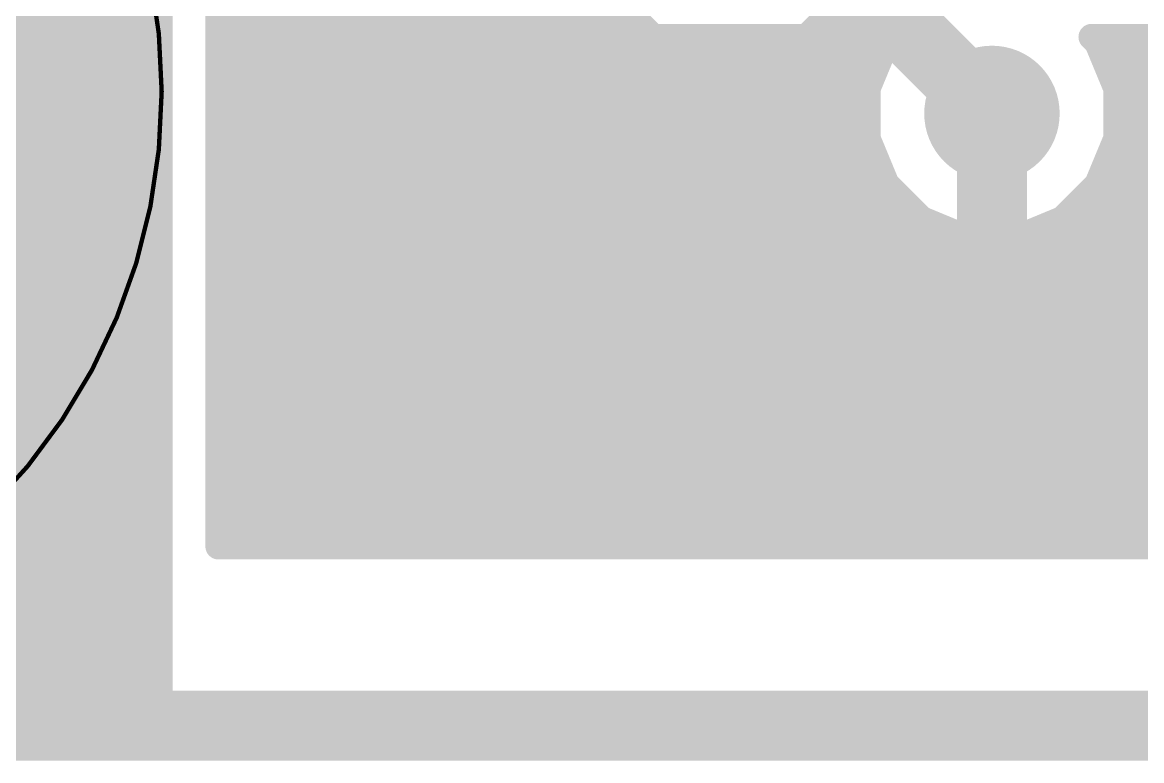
# Model space of a CAD drawing. Extents: x -0.2 to 60.5, y -0.2 to 25.7.
# Drawn here: x 6.3 to 12.81, y -0.2 to 4.09 of the extents above; entities that cross this region are included whole.
import ezdxf

# ---------------------------------------------------------------- set-up
doc = ezdxf.new("R2010")
doc.units = 0
for name, color, linetype in [('1', 22, 'CONTINUOUS'), ('101', 6, 'CONTINUOUS'), ('16', 175, 'CONTINUOUS'), ('18', 82, 'CONTINUOUS'), ('20', 7, 'CONTINUOUS'), ('26', 253, 'CONTINUOUS'), ('41', 22, 'CONTINUOUS'), ('42', 175, 'CONTINUOUS')]:
    doc.layers.add(name, color=color, linetype=linetype)

# ---------------------------------------------------------------- blocks, each defined once
blk = doc.blocks.new('RECT')
blk.add_solid([(-0.5, -0.5), (0.5, -0.5), (-0.5, 0.5), (0.5, 0.5)])
blk = doc.blocks.new('ROUNDV')
at = {"const_width": 0.5}
blk.add_lwpolyline([(0, -0.25, 1), (0, 0.25, 1), (0, -0.25)], format="xyb", dxfattribs=at)

msp = doc.modelspace()

# ---------------------------------------------------------------- linework, layer by layer
at = {"layer": '1'}
for points, const_width in [([(7.4422, 1.0414), (7.4422, 7.2488)], 0.1524), ([(10.414, 5.08), (11.938, 3.556)], 0.4064), ([(9.4208, 4.5466), (9.9669, 4.0005)], 0.1524), ([(7.4422, 4.1148), (9.8526, 4.1148)], 0.1524), ([(7.4422, 3.9624), (10.7773, 3.9624)], 0.1524), ([(9.9669, 4.0005), (10.7392, 4.0005)], 0.1524), ([(10.7392, 4.0005), (11.2141, 3.5256)], 0.1524), ([(12.5517, 3.9661), (12.5172, 4.0005)], 0.1524), ([(12.5172, 4.0005), (13.4011, 4.0005)], 0.1524), ([(12.6619, 3.7), (12.5517, 3.9661)], 0.1524), ([(12.5532, 3.9624), (15.6648, 3.9624)], 0.1524), ([(7.4422, 3.81), (10.9297, 3.81)], 0.1524), ([(12.6163, 3.81), (15.6648, 3.81)], 0.1524), ([(12.6619, 3.412), (12.6619, 3.7)], 0.1524), ([(7.4422, 3.6576), (11.0821, 3.6576)], 0.1524), ([(12.6619, 3.6576), (15.6648, 3.6576)], 0.1524), ([(7.4422, 3.5052), (11.2141, 3.5052)], 0.1524), ([(11.2141, 3.5256), (11.2141, 3.412)], 0.1524), ([(12.6619, 3.5052), (15.6727, 3.5052)], 0.1524), ([(11.2141, 3.412), (11.3243, 3.1459)], 0.1524), ([(12.5517, 3.1459), (12.6619, 3.412)], 0.1524), ([(7.4422, 3.3528), (11.2386, 3.3528)], 0.1524), ([(12.6374, 3.3528), (14.8978, 3.3528)], 0.1524), ([(7.4422, 3.2004), (11.3017, 3.2004)], 0.1524), ([(12.5742, 3.2004), (13.6727, 3.2004)], 0.1524), ([(11.3243, 3.1459), (11.5279, 2.9423)], 0.1524), ([(12.3481, 2.9423), (12.5517, 3.1459)], 0.1524), ([(7.4422, 3.048), (11.4223, 3.048)], 0.1524), ([(12.4537, 3.048), (13.4543, 3.048)], 0.1524), ([(11.5279, 2.9423), (11.794, 2.8321)], 0.1524), ([(12.082, 2.8321), (12.3481, 2.9423)], 0.1524), ([(7.4422, 2.8956), (11.6407, 2.8956)], 0.1524), ([(12.2353, 2.8956), (13.3338, 2.8956)], 0.1524), ([(11.794, 2.8321), (12.082, 2.8321)], 0.1524), ([(7.4422, 2.7432), (13.2706, 2.7432)], 0.1524), ([(7.4422, 2.5908), (13.2461, 2.5908)], 0.1524), ([(7.4422, 2.4384), (13.2461, 2.4384)], 0.1524), ([(7.4422, 2.286), (13.2917, 2.286)], 0.1524), ([(7.4422, 2.1336), (13.3548, 2.1336)], 0.1524), ([(7.4422, 1.9812), (13.5051, 1.9812)], 0.1524), ([(7.4422, 1.8288), (13.7953, 1.8288)], 0.1524), ([(7.4422, 1.6764), (14.7138, 1.6764)], 0.1524), ([(7.4422, 1.524), (14.7138, 1.524)], 0.1524), ([(7.4422, 1.3716), (15.4178, 1.3716)], 0.1524), ([(7.4422, 1.2192), (14.7138, 1.2192)], 0.1524), ([(7.4422, 1.0668), (14.7138, 1.0668)], 0.1524), ([(14.7138, 1.0414), (7.4422, 1.0414)], 0.1524)]:
    msp.add_lwpolyline(points, dxfattribs=dict(at, const_width=const_width))
for points, const_width in [([(7.4422, 4.1529, 1), (7.4422, 4.0767)], 0.0762), ([(9.8526, 4.0767, 1), (9.8526, 4.1529)], 0.0762), ([(7.4422, 4.0005, 1), (7.4422, 3.9243)], 0.0762), ([(9.9669, 4.0386, 1), (9.9669, 3.9624)], 0.0762), ([(9.9399, 3.9736, 1), (9.9938, 4.0274)], 0.0762), ([(10.7661, 4.0274, 1), (10.7122, 3.9736)], 0.0762), ([(10.7392, 3.9624, 1), (10.7392, 4.0386)], 0.0762), ([(10.7773, 3.9243, 1), (10.7773, 4.0005)], 0.0762), ([(12.5172, 4.0386, 1), (12.5172, 3.9624)], 0.0762), ([(12.5442, 4.0274, 1), (12.4903, 3.9736)], 0.0762), ([(12.5869, 3.9806, 1), (12.5165, 3.9515)], 0.0762), ([(12.5532, 4.0005, 1), (12.5532, 3.9243)], 0.0762), ([(12.5248, 3.9391, 1), (12.5786, 3.993)], 0.0762), ([(7.4422, 3.8481, 1), (7.4422, 3.7719)], 0.0762), ([(10.9297, 3.7719, 1), (10.9297, 3.8481)], 0.0762), ([(12.6163, 3.8481, 1), (12.6163, 3.7719)], 0.0762), ([(12.7, 3.7, 1), (12.6238, 3.7)], 0.0762), ([(7.4422, 3.6957, 1), (7.4422, 3.6195)], 0.0762), ([(11.0821, 3.6195, 1), (11.0821, 3.6957)], 0.0762), ([(11.8662, 3.4842, 1), (12.0098, 3.6278)], 0.2032), ([(12.6619, 3.6957, 1), (12.6619, 3.6195)], 0.0762), ([(12.6267, 3.6854, 1), (12.6971, 3.7146)], 0.0762), ([(7.4422, 3.5433, 1), (7.4422, 3.4671)], 0.0762), ([(11.2522, 3.5256, 1), (11.176, 3.5256)], 0.0762), ([(11.1872, 3.4986, 1), (11.241, 3.5525)], 0.0762), ([(11.2141, 3.4671, 1), (11.2141, 3.5433)], 0.0762), ([(12.6619, 3.5433, 1), (12.6619, 3.4671)], 0.0762), ([(11.2493, 3.4266, 1), (11.1789, 3.3974)], 0.0762), ([(11.176, 3.412, 1), (11.2522, 3.412)], 0.0762), ([(12.6238, 3.412, 1), (12.7, 3.412)], 0.0762), ([(12.6971, 3.3974, 1), (12.6267, 3.4266)], 0.0762), ([(7.4422, 3.3909, 1), (7.4422, 3.3147)], 0.0762), ([(11.2386, 3.3147, 1), (11.2386, 3.3909)], 0.0762), ([(12.6374, 3.3909, 1), (12.6374, 3.3147)], 0.0762), ([(7.4422, 3.2385, 1), (7.4422, 3.1623)], 0.0762), ([(11.3017, 3.1623, 1), (11.3017, 3.2385)], 0.0762), ([(12.5742, 3.2385, 1), (12.5742, 3.1623)], 0.0762), ([(11.3512, 3.1729, 1), (11.2974, 3.119)], 0.0762), ([(11.2891, 3.1314, 1), (11.3595, 3.1605)], 0.0762), ([(12.5165, 3.1605, 1), (12.5869, 3.1314)], 0.0762), ([(12.5786, 3.119, 1), (12.5247, 3.1729)], 0.0762), ([(7.4422, 3.0861, 1), (7.4422, 3.0099)], 0.0762), ([(11.4223, 3.0099, 1), (11.4223, 3.0861)], 0.0762), ([(12.4537, 3.0861, 1), (12.4537, 3.0099)], 0.0762), ([(11.5425, 2.9775, 1), (11.5134, 2.9071)], 0.0762), ([(11.501, 2.9154, 1), (11.5549, 2.9692)], 0.0762), ([(12.3211, 2.9692, 1), (12.375, 2.9154)], 0.0762), ([(12.3626, 2.9071, 1), (12.3335, 2.9775)], 0.0762), ([(7.4422, 2.9337, 1), (7.4422, 2.8575)], 0.0762), ([(11.6407, 2.8575, 1), (11.6407, 2.9337)], 0.0762), ([(12.2353, 2.9337, 1), (12.2353, 2.8575)], 0.0762), ([(11.794, 2.8702, 1), (11.794, 2.794)], 0.0762), ([(11.7794, 2.7969, 1), (11.8086, 2.8673)], 0.0762), ([(12.0674, 2.8673, 1), (12.0966, 2.7969)], 0.0762), ([(12.082, 2.794, 1), (12.082, 2.8702)], 0.0762), ([(7.4422, 2.7813, 1), (7.4422, 2.7051)], 0.0762), ([(7.4422, 2.6289, 1), (7.4422, 2.5527)], 0.0762), ([(7.4422, 2.4765, 1), (7.4422, 2.4003)], 0.0762), ([(7.4422, 2.3241, 1), (7.4422, 2.2479)], 0.0762), ([(7.4422, 2.1717, 1), (7.4422, 2.0955)], 0.0762), ([(7.4422, 2.0193, 1), (7.4422, 1.9431)], 0.0762), ([(7.4422, 1.8669, 1), (7.4422, 1.7907)], 0.0762), ([(7.4422, 1.7145, 1), (7.4422, 1.6383)], 0.0762), ([(7.4422, 1.5621, 1), (7.4422, 1.4859)], 0.0762), ([(7.4422, 1.4097, 1), (7.4422, 1.3335)], 0.0762), ([(7.4422, 1.2573, 1), (7.4422, 1.1811)], 0.0762), ([(7.4422, 1.1049, 1), (7.4422, 1.0287)], 0.0762), ([(7.4422, 1.0795, 1), (7.4422, 1.0033)], 0.0762), ([(7.4041, 1.0414, 1), (7.4803, 1.0414)], 0.0762)]:
    msp.add_lwpolyline(points, format="xyb", dxfattribs=dict(at, const_width=const_width))
at = {"layer": '101', "const_width": 0.0254}
msp.add_lwpolyline([(3.683, 0.254, 1), (3.683, 7.112, 1), (3.683, 0.254)], format="xyb", dxfattribs=at)
at = {"layer": '16'}
for points, const_width in [([(7.4422, 1.0414), (7.4422, 7.2488)], 0.1524), ([(9.3345, 4.6329), (9.9669, 4.0005)], 0.1524), ([(10.8611, 4.0005), (11.4935, 4.6329)], 0.1524), ([(11.5279, 4.1697), (11.3243, 3.9661)], 0.1524), ([(7.4422, 4.1148), (9.8526, 4.1148)], 0.1524), ([(10.9754, 4.1148), (11.4731, 4.1148)], 0.1524), ([(7.4422, 3.9624), (11.3228, 3.9624)], 0.1524), ([(9.9669, 4.0005), (10.8611, 4.0005)], 0.1524), ([(11.3243, 3.9661), (11.2141, 3.7)], 0.1524), ([(12.5517, 3.9661), (12.5172, 4.0005)], 0.1524), ([(12.5172, 4.0005), (13.4011, 4.0005)], 0.1524), ([(12.6619, 3.7), (12.5517, 3.9661)], 0.1524), ([(12.5532, 3.9624), (21.8186, 3.9624)], 0.1524), ([(7.4422, 3.81), (11.2597, 3.81)], 0.1524), ([(12.6163, 3.81), (21.8186, 3.81)], 0.1524), ([(11.2141, 3.7), (11.2141, 3.412)], 0.1524), ([(12.6619, 3.412), (12.6619, 3.7)], 0.1524), ([(7.4422, 3.6576), (11.2141, 3.6576)], 0.1524), ([(11.938, 3.556), (11.938, 2.794)], 0.4064), ([(12.6619, 3.6576), (21.8186, 3.6576)], 0.1524), ([(7.4422, 3.5052), (11.2141, 3.5052)], 0.1524), ([(12.6619, 3.5052), (21.8186, 3.5052)], 0.1524), ([(11.2141, 3.412), (11.3243, 3.1459)], 0.1524), ([(12.5517, 3.1459), (12.6619, 3.412)], 0.1524), ([(7.4422, 3.3528), (11.2386, 3.3528)], 0.1524), ([(12.6374, 3.3528), (21.8186, 3.3528)], 0.1524), ([(7.4422, 3.2004), (11.3017, 3.2004)], 0.1524), ([(12.5742, 3.2004), (13.6727, 3.2004)], 0.1524), ([(11.3243, 3.1459), (11.4046, 3.0657)], 0.1524), ([(12.4791, 3.0734), (12.5517, 3.1459)], 0.1524), ([(7.4422, 3.048), (11.4046, 3.048)], 0.1524), ([(11.4046, 3.0657), (11.4046, 2.5731)], 0.1524), ([(13.4797, 3.0734), (12.4791, 3.0734)], 0.1524), ([(11.938, 2.794), (12.192, 2.54)], 0.4064), ([(7.4422, 2.8956), (11.4046, 2.8956)], 0.1524), ([(7.4422, 2.7432), (11.4046, 2.7432)], 0.1524), ([(12.192, 2.54), (13.97, 2.54)], 0.4064), ([(7.4422, 2.5908), (11.4046, 2.5908)], 0.1524), ([(11.4046, 2.5731), (11.6586, 2.3191)], 0.1524), ([(7.4422, 2.4384), (11.5393, 2.4384)], 0.1524), ([(7.4422, 2.286), (11.6917, 2.286)], 0.1524), ([(11.6586, 2.3191), (11.9711, 2.0066)], 0.1524), ([(7.4422, 2.1336), (11.8441, 2.1336)], 0.1524), ([(11.9711, 2.0066), (13.4797, 2.0066)], 0.1524), ([(7.4422, 1.9812), (13.5051, 1.9812)], 0.1524), ([(7.4422, 1.8288), (13.7953, 1.8288)], 0.1524), ([(7.4422, 1.6764), (20.1917, 1.6764)], 0.1524), ([(7.4422, 1.524), (20.3123, 1.524)], 0.1524), ([(7.4422, 1.3716), (20.5307, 1.3716)], 0.1524), ([(7.4422, 1.2192), (26.8478, 1.2192)], 0.1524), ([(7.4422, 1.0668), (26.8478, 1.0668)], 0.1524), ([(26.8478, 1.0414), (7.4422, 1.0414)], 0.1524)]:
    msp.add_lwpolyline(points, dxfattribs=dict(at, const_width=const_width))
for points, const_width in [([(7.4422, 4.1529, 1), (7.4422, 4.0767)], 0.0762), ([(9.8526, 4.0767, 1), (9.8526, 4.1529)], 0.0762), ([(10.9754, 4.1529, 1), (10.9754, 4.0767)], 0.0762), ([(11.4731, 4.0767, 1), (11.4731, 4.1529)], 0.0762), ([(7.4422, 4.0005, 1), (7.4422, 3.9243)], 0.0762), ([(9.9669, 4.0386, 1), (9.9669, 3.9624)], 0.0762), ([(9.9399, 3.9736, 1), (9.9938, 4.0274)], 0.0762), ([(10.8342, 4.0274, 1), (10.8881, 3.9736)], 0.0762), ([(10.8611, 3.9624, 1), (10.8611, 4.0386)], 0.0762), ([(11.3595, 3.9515, 1), (11.2891, 3.9806)], 0.0762), ([(11.3228, 3.9243, 1), (11.3228, 4.0005)], 0.0762), ([(12.5172, 4.0386, 1), (12.5172, 3.9624)], 0.0762), ([(12.5442, 4.0274, 1), (12.4903, 3.9736)], 0.0762), ([(12.5869, 3.9806, 1), (12.5165, 3.9515)], 0.0762), ([(12.5532, 4.0005, 1), (12.5532, 3.9243)], 0.0762), ([(11.2974, 3.993, 1), (11.3512, 3.9391)], 0.0762), ([(12.5248, 3.9391, 1), (12.5786, 3.993)], 0.0762), ([(7.4422, 3.8481, 1), (7.4422, 3.7719)], 0.0762), ([(11.2597, 3.7719, 1), (11.2597, 3.8481)], 0.0762), ([(12.6163, 3.8481, 1), (12.6163, 3.7719)], 0.0762), ([(11.2522, 3.7, 1), (11.176, 3.7)], 0.0762), ([(12.7, 3.7, 1), (12.6238, 3.7)], 0.0762), ([(7.4422, 3.6957, 1), (7.4422, 3.6195)], 0.0762), ([(11.1789, 3.7146, 1), (11.2493, 3.6854)], 0.0762), ([(11.2141, 3.6195, 1), (11.2141, 3.6957)], 0.0762), ([(12.0396, 3.556, 1), (11.8364, 3.556)], 0.2032), ([(12.6619, 3.6957, 1), (12.6619, 3.6195)], 0.0762), ([(12.6267, 3.6854, 1), (12.6971, 3.7146)], 0.0762), ([(7.4422, 3.5433, 1), (7.4422, 3.4671)], 0.0762), ([(11.2141, 3.4671, 1), (11.2141, 3.5433)], 0.0762), ([(12.6619, 3.5433, 1), (12.6619, 3.4671)], 0.0762), ([(11.2493, 3.4266, 1), (11.1789, 3.3974)], 0.0762), ([(11.176, 3.412, 1), (11.2522, 3.412)], 0.0762), ([(12.6238, 3.412, 1), (12.7, 3.412)], 0.0762), ([(12.6971, 3.3974, 1), (12.6267, 3.4266)], 0.0762), ([(7.4422, 3.3909, 1), (7.4422, 3.3147)], 0.0762), ([(11.2386, 3.3147, 1), (11.2386, 3.3909)], 0.0762), ([(12.6374, 3.3909, 1), (12.6374, 3.3147)], 0.0762), ([(7.4422, 3.2385, 1), (7.4422, 3.1623)], 0.0762), ([(11.3017, 3.1623, 1), (11.3017, 3.2385)], 0.0762), ([(12.5742, 3.2385, 1), (12.5742, 3.1623)], 0.0762), ([(11.3512, 3.1729, 1), (11.2974, 3.119)], 0.0762), ([(11.2891, 3.1314, 1), (11.3595, 3.1605)], 0.0762), ([(12.5165, 3.1605, 1), (12.5869, 3.1314)], 0.0762), ([(12.5786, 3.119, 1), (12.5248, 3.1729)], 0.0762), ([(7.4422, 3.0861, 1), (7.4422, 3.0099)], 0.0762), ([(11.4427, 3.0657, 1), (11.3665, 3.0657)], 0.0762), ([(11.3777, 3.0387, 1), (11.4315, 3.0926)], 0.0762), ([(11.4046, 3.0099, 1), (11.4046, 3.0861)], 0.0762), ([(12.4791, 3.1115, 1), (12.4791, 3.0353)], 0.0762), ([(12.4522, 3.1003, 1), (12.5061, 3.0465)], 0.0762), ([(12.0098, 2.8658, 1), (11.8662, 2.7222)], 0.2032), ([(7.4422, 2.9337, 1), (7.4422, 2.8575)], 0.0762), ([(11.4046, 2.8575, 1), (11.4046, 2.9337)], 0.0762), ([(11.8364, 2.794, 1), (12.0396, 2.794)], 0.2032), ([(7.4422, 2.7813, 1), (7.4422, 2.7051)], 0.0762), ([(11.4046, 2.7051, 1), (11.4046, 2.7813)], 0.0762), ([(12.192, 2.6416, 1), (12.192, 2.4384)], 0.2032), ([(12.1202, 2.4682, 1), (12.2638, 2.6118)], 0.2032), ([(7.4422, 2.6289, 1), (7.4422, 2.5527)], 0.0762), ([(11.4315, 2.6, 1), (11.3777, 2.5461)], 0.0762), ([(11.3665, 2.5731, 1), (11.4427, 2.5731)], 0.0762), ([(11.4046, 2.5527, 1), (11.4046, 2.6289)], 0.0762), ([(7.4422, 2.4765, 1), (7.4422, 2.4003)], 0.0762), ([(11.5393, 2.4003, 1), (11.5393, 2.4765)], 0.0762), ([(7.4422, 2.3241, 1), (7.4422, 2.2479)], 0.0762), ([(11.6855, 2.346, 1), (11.6317, 2.2921)], 0.0762), ([(11.6317, 2.2921, 1), (11.6855, 2.346)], 0.0762), ([(11.6917, 2.2479, 1), (11.6917, 2.3241)], 0.0762), ([(7.4422, 2.1717, 1), (7.4422, 2.0955)], 0.0762), ([(11.8441, 2.0955, 1), (11.8441, 2.1717)], 0.0762), ([(11.9711, 2.0447, 1), (11.9711, 1.9685)], 0.0762), ([(7.4422, 2.0193, 1), (7.4422, 1.9431)], 0.0762), ([(11.9441, 1.9797, 1), (11.998, 2.0335)], 0.0762), ([(7.4422, 1.8669, 1), (7.4422, 1.7907)], 0.0762), ([(7.4422, 1.7145, 1), (7.4422, 1.6383)], 0.0762), ([(7.4422, 1.5621, 1), (7.4422, 1.4859)], 0.0762), ([(7.4422, 1.4097, 1), (7.4422, 1.3335)], 0.0762), ([(7.4422, 1.2573, 1), (7.4422, 1.1811)], 0.0762), ([(7.4422, 1.1049, 1), (7.4422, 1.0287)], 0.0762), ([(7.4422, 1.0795, 1), (7.4422, 1.0033)], 0.0762), ([(7.4041, 1.0414, 1), (7.4803, 1.0414)], 0.0762)]:
    msp.add_lwpolyline(points, format="xyb", dxfattribs=dict(at, const_width=const_width))
at = {"layer": '20', "const_width": 0.4064}
msp.add_lwpolyline([(0, 0), (34.29, 0)], dxfattribs=at)
at = {"layer": '26', "const_width": 0.127}
for points in [[(7.112, 25.4), (7.112, 0)], [(7.112, 0), (16.256, 0)]]:
    msp.add_lwpolyline(points, dxfattribs=at)
at = {"layer": '26', "const_width": 0.0635}
for points in [[(7.112, 0.0318, 1), (7.112, -0.0318)], [(7.0803, 0, 1), (7.1437, 0)]]:
    msp.add_lwpolyline(points, format="xyb", dxfattribs=at)

# ---------------------------------------------------------------- block references
at = {"layer": '18', "xscale": 0.7874, "yscale": 0.7874}
msp.add_blockref('ROUNDV', (11.938, 3.556), dxfattribs=at)
msp.add_blockref('ROUNDV', (11.938, 3.556), dxfattribs=at)
at = {"layer": '41', "xscale": 7.112, "yscale": 7.112}
msp.add_blockref('RECT', (3.556, 3.556), dxfattribs=at)
at = {"layer": '42', "xscale": 6.858, "yscale": 6.858}
msp.add_blockref('RECT', (3.683, 3.683), dxfattribs=at)

doc.saveas('drawing.dxf')
